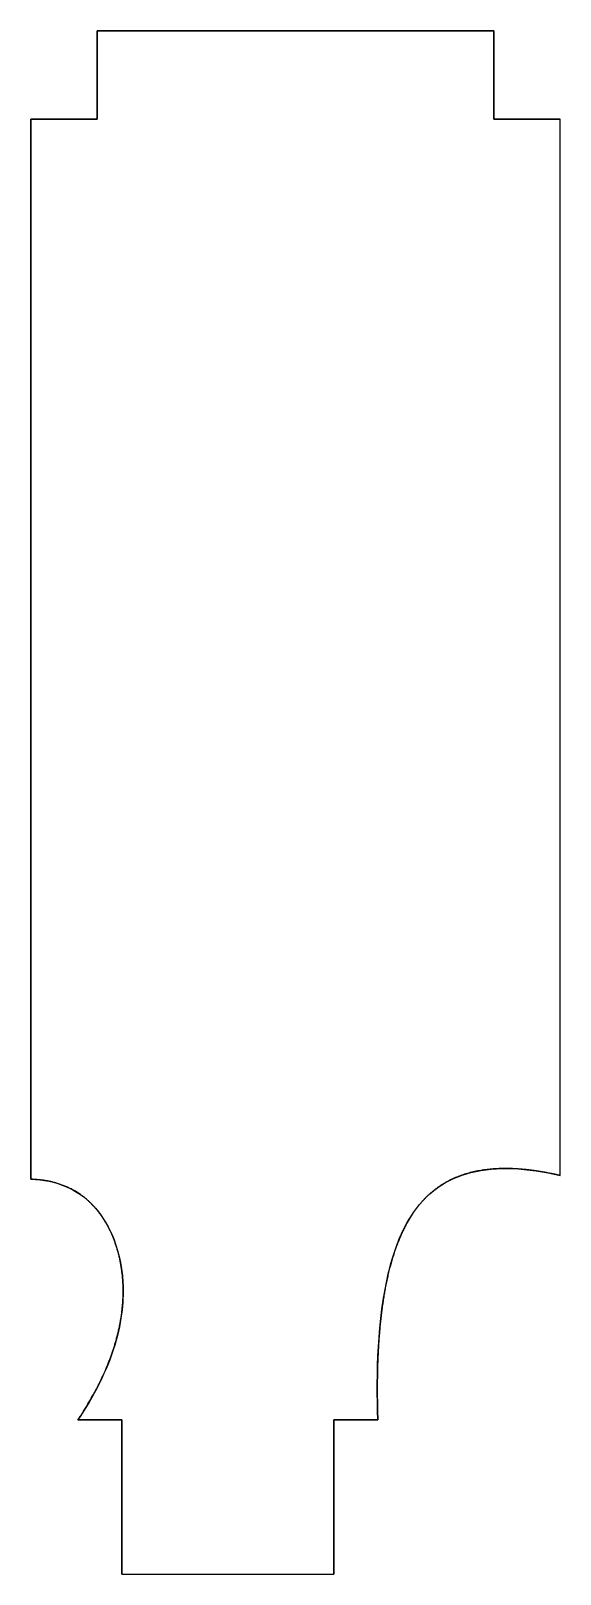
# Model space of a CAD drawing. Header units: millimetres. Extents: x 43.2 to 67.2, y 22 to 92.
import ezdxf

# ---------------------------------------------------------------- set-up
doc = ezdxf.new("R2010")
doc.units = ezdxf.units.MM
doc.layers.get('0').update_dxf_attribs({"linetype": 'CONTINUOUS'})

msp = doc.modelspace()

# ---------------------------------------------------------------- linework, layer by layer
for p, q in [((64.21, 92), (46.21, 92)), ((46.21, 92), (46.21, 88)), ((46.21, 92), (64.21, 92)), ((46.21, 88), (46.21, 92)), ((64.21, 88), (64.21, 92)), ((64.21, 92), (64.21, 88)), ((46.21, 88), (43.21, 88)), ((43.21, 88), (43.21, 39.91)), ((43.21, 88), (46.21, 88)), ((43.21, 39.91), (43.21, 88)), ((67.21, 88), (64.21, 88)), ((64.21, 88), (67.21, 88)), ((67.21, 40.081), (67.21, 88)), ((67.21, 40.081), (67.21, 88)), ((45.34, 29), (47.34, 29)), ((47.34, 29), (45.34, 29)), ((47.34, 29), (47.34, 22)), ((47.34, 22), (47.34, 29)), ((56.944, 22), (56.944, 29)), ((56.944, 29), (58.944, 29)), ((58.944, 29), (56.944, 29)), ((56.944, 29), (56.944, 22)), ((47.34, 22), (56.944, 22)), ((47.34, 22), (56.944, 22))]:
    msp.add_line(p, q)
for points, knots in [([(43.21, 39.91), (43.769, 39.896), (44.318, 39.794), (45.277, 39.373), (45.67, 39.095), (46.383, 38.352), (46.674, 37.888), (47.143, 36.809), (47.338, 36.083), (47.424, 34.507), (47.366, 33.552), (46.647, 31.187), (46.047, 30.043), (45.34, 29)], [0, 0, 0, 0, 0.1676552, 0.1676552, 0.314182, 0.314182, 0.4768223, 0.4768223, 0.667713, 0.667713, 0.8302345, 0.8302345, 0.9991843, 0.9991843, 0.9991843, 0.9991843]), ([(58.944, 29), (58.871, 31.099), (58.934, 33.566), (59.69, 36.776), (60.049, 37.602), (60.762, 38.733), (61.165, 39.185), (62.12, 39.861), (62.621, 40.079), (63.765, 40.37), (64.402, 40.415), (65.757, 40.367), (66.5, 40.248), (67.21, 40.081)], [0, 0, 0, 0, 0.629996, 0.629996, 0.985978, 0.985978, 1.288603, 1.288603, 1.5617, 1.5617, 1.870515, 1.870515, 2.230648, 2.230648, 2.230648, 2.230648])]:
    msp.add_open_spline(points, degree=3, knots=knots)
for points in [[(45.34, 29), (45.541, 29.297), (45.919, 29.89), (46.417, 30.781), (46.937, 31.97), (47.336, 33.453), (47.465, 34.913), (47.313, 36.311), (46.887, 37.583), (46.235, 38.613), (45.395, 39.359), (44.595, 39.721), (43.928, 39.864), (43.454, 39.904), (43.21, 39.91)], [(67.21, 40.081), (66.849, 40.166), (66.143, 40.308), (65.139, 40.436), (63.911, 40.434), (62.57, 40.129), (61.438, 39.497), (60.527, 38.52), (59.835, 37.203), (59.344, 35.57), (59.036, 33.653), (58.922, 31.912), (58.907, 30.497), (58.926, 29.507), (58.944, 29)]]:
    msp.add_open_spline(points, degree=5)

doc.saveas('drawing.dxf')
